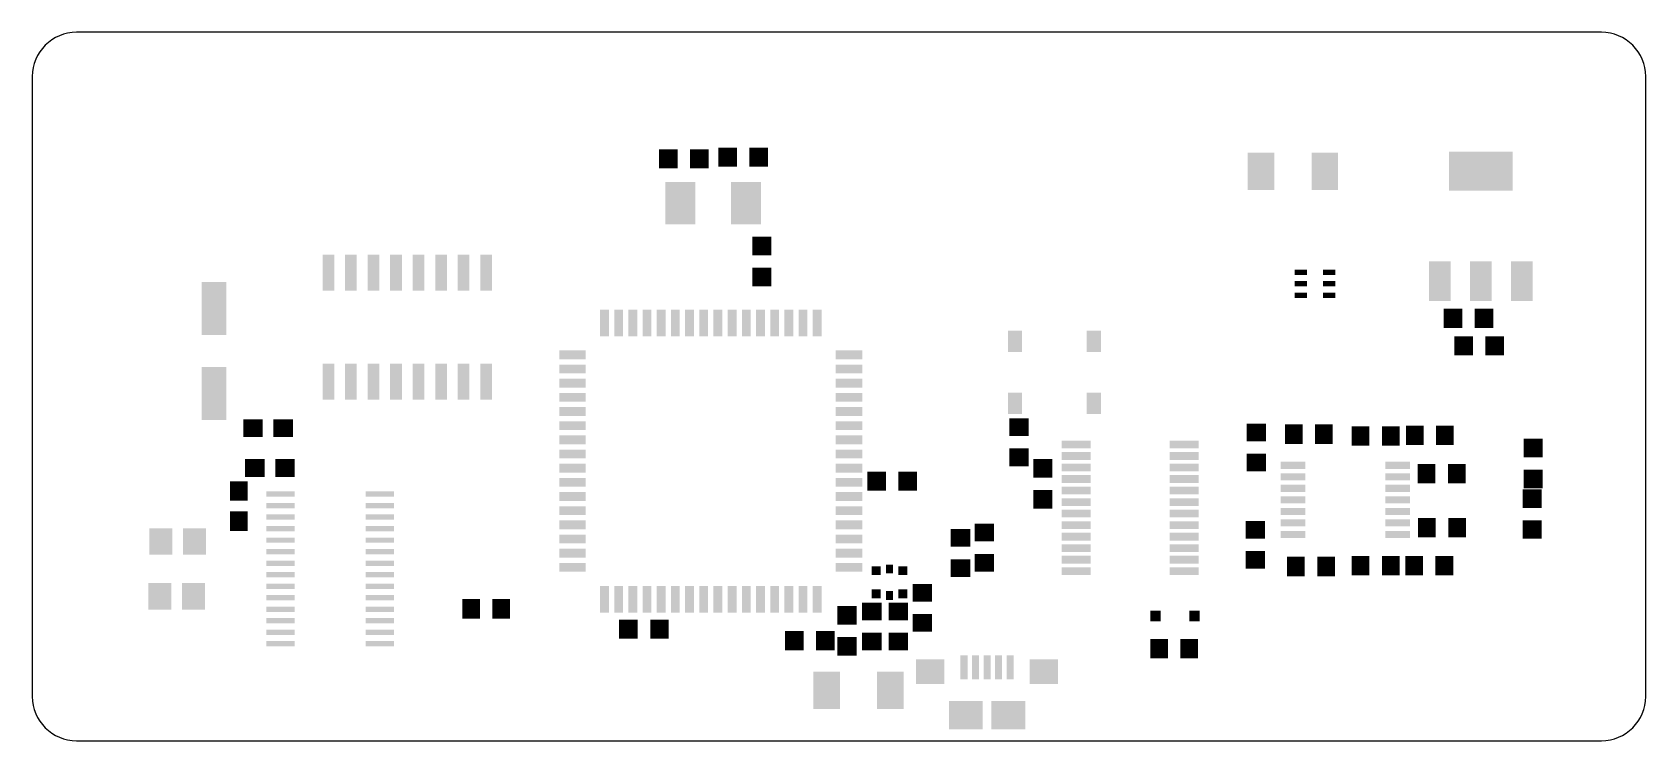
# Model space of a CAD drawing. Extents: x 0 to 91, y 0 to 40.
import ezdxf

# ---------------------------------------------------------------- set-up
doc = ezdxf.new("R2010")
doc.units = 0
doc.layers.add('20', color=178, linetype='CONTINUOUS')
doc.layers.add('31', color=251, linetype='CONTINUOUS')

# ---------------------------------------------------------------- blocks, each defined once
blk = doc.blocks.new('RECT')
blk.add_solid([(-0.5, -0.5), (0.5, -0.5), (-0.5, 0.5), (0.5, 0.5)])

msp = doc.modelspace()

# ---------------------------------------------------------------- linework, layer by layer
at = {"layer": '20'}
for p, q in [((88.5, 40), (2.5, 40)), ((0, 37.5), (0, 2.5)), ((91, 2.5), (91, 37.5)), ((2.5, 0), (88.5, 0))]:
    msp.add_line(p, q, dxfattribs=at)
for centre, start, end in [((2.5, 37.5), 90, 180), ((88.5, 37.5), 0, 90), ((2.5, 2.5), 180, 270), ((88.5, 2.5), 270, 0)]:
    msp.add_arc(centre, 2.5, start, end, dxfattribs=at)

# ---------------------------------------------------------------- block references
at = {"layer": '31'}
for p, xscale, yscale in [((35.875, 32.85), 1.05, 1.08), ((37.625, 32.85), 1.05, 1.08), ((81.7, 32.149), 3.6, 2.2), ((36.55, 30.35), 1.7, 2.4), ((40.25, 30.35), 1.7, 2.4), ((16.705, 26.4234), 0.6604, 2.032), ((17.975, 26.4234), 0.6604, 2.032), ((19.245, 26.4234), 0.6604, 2.032), ((20.515, 26.4234), 0.6604, 2.032), ((21.785, 26.4234), 0.6604, 2.032), ((23.055, 26.4234), 0.6604, 2.032), ((24.325, 26.4234), 0.6604, 2.032), ((25.595, 26.4234), 0.6604, 2.032), ((71.55, 26.45), 0.7, 0.3), ((73.15, 26.45), 0.7, 0.3), ((79.3886, 25.9512), 1.2192, 2.2352), ((81.7, 25.9512), 1.2192, 2.2352), ((84.0114, 25.9512), 1.2192, 2.2352), ((71.55, 25.8), 0.7, 0.3), ((73.15, 25.8), 0.7, 0.3), ((71.55, 25.15), 0.7, 0.3), ((73.15, 25.15), 0.7, 0.3), ((80.125, 23.85), 1.05, 1.08), ((81.875, 23.85), 1.05, 1.08), ((55.425, 22.55), 0.8, 1.2), ((59.875, 22.55), 0.8, 1.2), ((80.725, 22.3), 1.05, 1.08), ((82.475, 22.3), 1.05, 1.08), ((30.47, 21.79), 1.5, 0.5), ((46.07, 21.79), 1.5, 0.5), ((16.705, 20.2766), 0.6604, 2.032), ((17.975, 20.2766), 0.6604, 2.032), ((19.245, 20.2766), 0.6604, 2.032), ((20.515, 20.2766), 0.6604, 2.032), ((21.785, 20.2766), 0.6604, 2.032), ((23.055, 20.2766), 0.6604, 2.032), ((24.325, 20.2766), 0.6604, 2.032), ((25.595, 20.2766), 0.6604, 2.032), ((30.47, 20.99), 1.5, 0.5), ((46.07, 20.99), 1.5, 0.5), ((30.47, 20.19), 1.5, 0.5), ((46.07, 20.19), 1.5, 0.5), ((30.47, 19.39), 1.5, 0.5), ((46.07, 19.39), 1.5, 0.5), ((55.425, 19.05), 0.8, 1.2), ((59.875, 19.05), 0.8, 1.2), ((30.47, 18.59), 1.5, 0.5), ((46.07, 18.59), 1.5, 0.5), ((30.47, 17.79), 1.5, 0.5), ((46.07, 17.79), 1.5, 0.5), ((30.47, 16.99), 1.5, 0.5), ((30.47, 16.19), 1.5, 0.5), ((46.07, 16.99), 1.5, 0.5), ((46.07, 16.19), 1.5, 0.5), ((30.47, 15.39), 1.5, 0.5), ((46.07, 15.39), 1.5, 0.5), ((30.47, 14.59), 1.5, 0.5), ((46.07, 14.59), 1.5, 0.5), ((47.625, 14.65), 1.05, 1.08), ((49.375, 14.65), 1.05, 1.08), ((14, 13.925), 1.6, 0.3), ((19.6, 13.925), 1.6, 0.3), ((30.47, 13.79), 1.5, 0.5), ((46.07, 13.79), 1.5, 0.5), ((14, 13.275), 1.6, 0.3), ((14, 12.625), 1.6, 0.3), ((19.6, 13.275), 1.6, 0.3), ((19.6, 12.625), 1.6, 0.3), ((30.47, 12.99), 1.5, 0.5), ((46.07, 12.99), 1.5, 0.5), ((7.25, 11.25), 1.3, 1.5), ((9.15, 11.25), 1.3, 1.5), ((14, 11.975), 1.6, 0.3), ((19.6, 11.975), 1.6, 0.3), ((30.47, 12.19), 1.5, 0.5), ((46.07, 12.19), 1.5, 0.5), ((14, 11.325), 1.6, 0.3), ((19.6, 11.325), 1.6, 0.3), ((30.47, 11.39), 1.5, 0.5), ((46.07, 11.39), 1.5, 0.5), ((14, 10.675), 1.6, 0.3), ((14, 10.025), 1.6, 0.3), ((19.6, 10.675), 1.6, 0.3), ((19.6, 10.025), 1.6, 0.3), ((30.47, 10.59), 1.5, 0.5), ((30.47, 9.79), 1.5, 0.5), ((46.07, 10.59), 1.5, 0.5), ((46.07, 9.79), 1.5, 0.5), ((14, 9.375), 1.6, 0.3), ((19.6, 9.375), 1.6, 0.3), ((7.2, 8.15), 1.3, 1.5), ((9.1, 8.15), 1.3, 1.5), ((14, 8.725), 1.6, 0.3), ((14, 8.075), 1.6, 0.3), ((19.6, 8.725), 1.6, 0.3), ((19.6, 8.075), 1.6, 0.3), ((14, 7.425), 1.6, 0.3), ((19.6, 7.425), 1.6, 0.3), ((14, 6.775), 1.6, 0.3), ((19.6, 6.775), 1.6, 0.3), ((14, 6.125), 1.6, 0.3), ((14, 5.475), 1.6, 0.3), ((19.6, 6.125), 1.6, 0.3), ((19.6, 5.475), 1.6, 0.3), ((42.975, 5.65), 1.05, 1.08), ((44.725, 5.65), 1.05, 1.08), ((50.65, 3.9), 1.6, 1.4), ((52.55, 4.15), 0.4, 1.35), ((53.2, 4.15), 0.4, 1.35), ((53.85, 4.15), 0.4, 1.35), ((54.5, 4.15), 0.4, 1.35), ((55.15, 4.15), 0.4, 1.35), ((57.05, 3.9), 1.6, 1.4), ((52.65, 1.45), 1.9, 1.6), ((55.05, 1.45), 1.9, 1.6)]:
    msp.add_blockref('RECT', p, dxfattribs=dict(at, xscale=xscale, yscale=yscale))
for p, xscale, yscale, rotation in [((39.225, 32.95), 1.05, 1.08, 180), ((40.975, 32.95), 1.05, 1.08, 180), ((69.3, 32.15), 1.5, 2.1, 180), ((72.9, 32.15), 1.5, 2.1, 180), ((41.15, 27.925), 1.05, 1.08, 90), ((41.15, 26.175), 1.05, 1.08, 90), ((10.25, 24.4), 3, 1.4, 270), ((32.27, 23.59), 1.5, 0.5, 90), ((33.07, 23.59), 1.5, 0.5, 90), ((33.87, 23.59), 1.5, 0.5, 90), ((34.67, 23.59), 1.5, 0.5, 90), ((35.47, 23.59), 1.5, 0.5, 90), ((36.27, 23.59), 1.5, 0.5, 90), ((37.07, 23.59), 1.5, 0.5, 90), ((37.87, 23.59), 1.5, 0.5, 90), ((38.67, 23.59), 1.5, 0.5, 90), ((39.47, 23.59), 1.5, 0.5, 90), ((40.27, 23.59), 1.5, 0.5, 90), ((41.07, 23.59), 1.5, 0.5, 90), ((41.87, 23.59), 1.5, 0.5, 90), ((42.67, 23.59), 1.5, 0.5, 90), ((43.47, 23.59), 1.5, 0.5, 90), ((44.27, 23.59), 1.5, 0.5, 90), ((10.25, 19.6), 3, 1.4, 270), ((58.87, 16.725), 0.44, 1.635, 270), ((64.97, 16.725), 0.44, 1.635, 270), ((84.65, 16.525), 1.05, 1.08, 90), ((57, 15.375), 1.05, 1.08, 270), ((58.87, 16.075), 0.44, 1.635, 270), ((58.87, 15.425), 0.44, 1.635, 270), ((64.97, 16.075), 0.44, 1.635, 270), ((64.97, 15.425), 0.44, 1.635, 270), ((71.11, 15.55), 0.4, 1.4, 270), ((77.01, 15.55), 0.4, 1.4, 270), ((58.87, 14.775), 0.44, 1.635, 270), ((64.97, 14.775), 0.44, 1.635, 270), ((71.11, 14.9), 0.4, 1.4, 270), ((77.01, 14.9), 0.4, 1.4, 270), ((84.65, 14.775), 1.05, 1.08, 90), ((57, 13.625), 1.05, 1.08, 270), ((58.87, 14.125), 0.44, 1.635, 270), ((58.87, 13.475), 0.44, 1.635, 270), ((64.97, 14.125), 0.44, 1.635, 270), ((64.97, 13.475), 0.44, 1.635, 270), ((71.11, 14.25), 0.4, 1.4, 270), ((71.11, 13.6), 0.4, 1.4, 270), ((77.01, 14.25), 0.4, 1.4, 270), ((77.01, 13.6), 0.4, 1.4, 270), ((84.6, 13.675), 1.05, 1.08, 90), ((58.87, 12.825), 0.44, 1.635, 270), ((64.97, 12.825), 0.44, 1.635, 270), ((71.11, 12.95), 0.4, 1.4, 270), ((77.01, 12.95), 0.4, 1.4, 270), ((58.87, 12.175), 0.44, 1.635, 270), ((64.97, 12.175), 0.44, 1.635, 270), ((71.11, 12.3), 0.4, 1.4, 270), ((71.11, 11.65), 0.4, 1.4, 270), ((77.01, 12.3), 0.4, 1.4, 270), ((77.01, 11.65), 0.4, 1.4, 270), ((84.6, 11.925), 1.05, 1.08, 90), ((58.87, 11.525), 0.44, 1.635, 270), ((58.87, 10.875), 0.44, 1.635, 270), ((64.97, 11.525), 0.44, 1.635, 270), ((64.97, 10.875), 0.44, 1.635, 270), ((58.87, 10.225), 0.44, 1.635, 270), ((64.97, 10.225), 0.44, 1.635, 270), ((47.6, 9.6), 0.5, 0.5, 180), ((48.35, 9.7), 0.4, 0.5, 180), ((49.1, 9.6), 0.5, 0.5, 180), ((58.87, 9.575), 0.44, 1.635, 270), ((64.97, 9.575), 0.44, 1.635, 270), ((32.27, 7.99), 1.5, 0.5, 90), ((33.07, 7.99), 1.5, 0.5, 90), ((33.87, 7.99), 1.5, 0.5, 90), ((34.67, 7.99), 1.5, 0.5, 90), ((35.47, 7.99), 1.5, 0.5, 90), ((36.27, 7.99), 1.5, 0.5, 90), ((37.07, 7.99), 1.5, 0.5, 90), ((37.87, 7.99), 1.5, 0.5, 90), ((38.67, 7.99), 1.5, 0.5, 90), ((39.47, 7.99), 1.5, 0.5, 90), ((40.27, 7.99), 1.5, 0.5, 90), ((41.07, 7.99), 1.5, 0.5, 90), ((41.87, 7.99), 1.5, 0.5, 90), ((42.67, 7.99), 1.5, 0.5, 90), ((43.47, 7.99), 1.5, 0.5, 90), ((44.27, 7.99), 1.5, 0.5, 90), ((47.6, 8.3), 0.5, 0.5, 180), ((48.35, 8.2), 0.4, 0.5, 180), ((49.1, 8.3), 0.5, 0.5, 180), ((45.95, 7.075), 1.05, 1.08, 270), ((63.35, 7.05), 0.6, 0.6, 180), ((65.55, 7.05), 0.6, 0.6, 180), ((33.625, 6.3), 1.05, 1.08, 180), ((35.375, 6.3), 1.05, 1.08, 180), ((45.95, 5.325), 1.05, 1.08, 270), ((44.8, 2.85), 1.5, 2.1, 180), ((48.4, 2.85), 1.5, 2.1, 180)]:
    msp.add_blockref('RECT', p, dxfattribs=dict(at, xscale=xscale, yscale=yscale, rotation=rotation))
at = {"layer": '31', "yscale": 1.1}
for p, rotation in [((55.65, 17.7), 90), ((69.04, 17.41), 90), ((71.15, 17.31), 180), ((72.85, 17.31), 180), ((74.92, 17.21), 180), ((76.62, 17.21), 180), ((77.97, 17.24), 180), ((79.67, 17.24), 180), ((55.65, 16), 90), ((69.04, 15.71), 90), ((78.64, 15.08), 180), ((80.34, 15.08), 180), ((52.35, 11.45), 270), ((53.7, 11.75), 270), ((68.98, 11.91), 270), ((78.66, 12.03), 180), ((80.36, 12.03), 180), ((52.35, 9.75), 270), ((53.7, 10.05), 270), ((68.98, 10.21), 270), ((71.27, 9.84), 180), ((72.97, 9.84), 180), ((74.92, 9.89), 180), ((76.62, 9.89), 180), ((77.94, 9.89), 180), ((79.64, 9.89), 180), ((50.2, 8.35), 270), ((47.35, 7.3), 270), ((48.85, 7.3), 270), ((50.2, 6.65), 270), ((47.35, 5.6), 270), ((48.85, 5.6), 270)]:
    msp.add_blockref('RECT', p, dxfattribs=dict(at, rotation=rotation))
at = {"layer": '31', "xscale": 1.1}
for p in [(12.45, 17.65), (14.15, 17.65), (12.55, 15.4), (14.25, 15.4)]:
    msp.add_blockref('RECT', p, dxfattribs=at)
at = {"layer": '31', "xscale": 1.1, "rotation": 270}
for p in [(11.65, 14.1), (11.65, 12.4)]:
    msp.add_blockref('RECT', p, dxfattribs=at)
at = {"layer": '31', "yscale": 1.1}
for p in [(24.75, 7.45), (26.45, 7.45), (63.55, 5.2), (65.25, 5.2)]:
    msp.add_blockref('RECT', p, dxfattribs=at)

doc.saveas('drawing.dxf')
